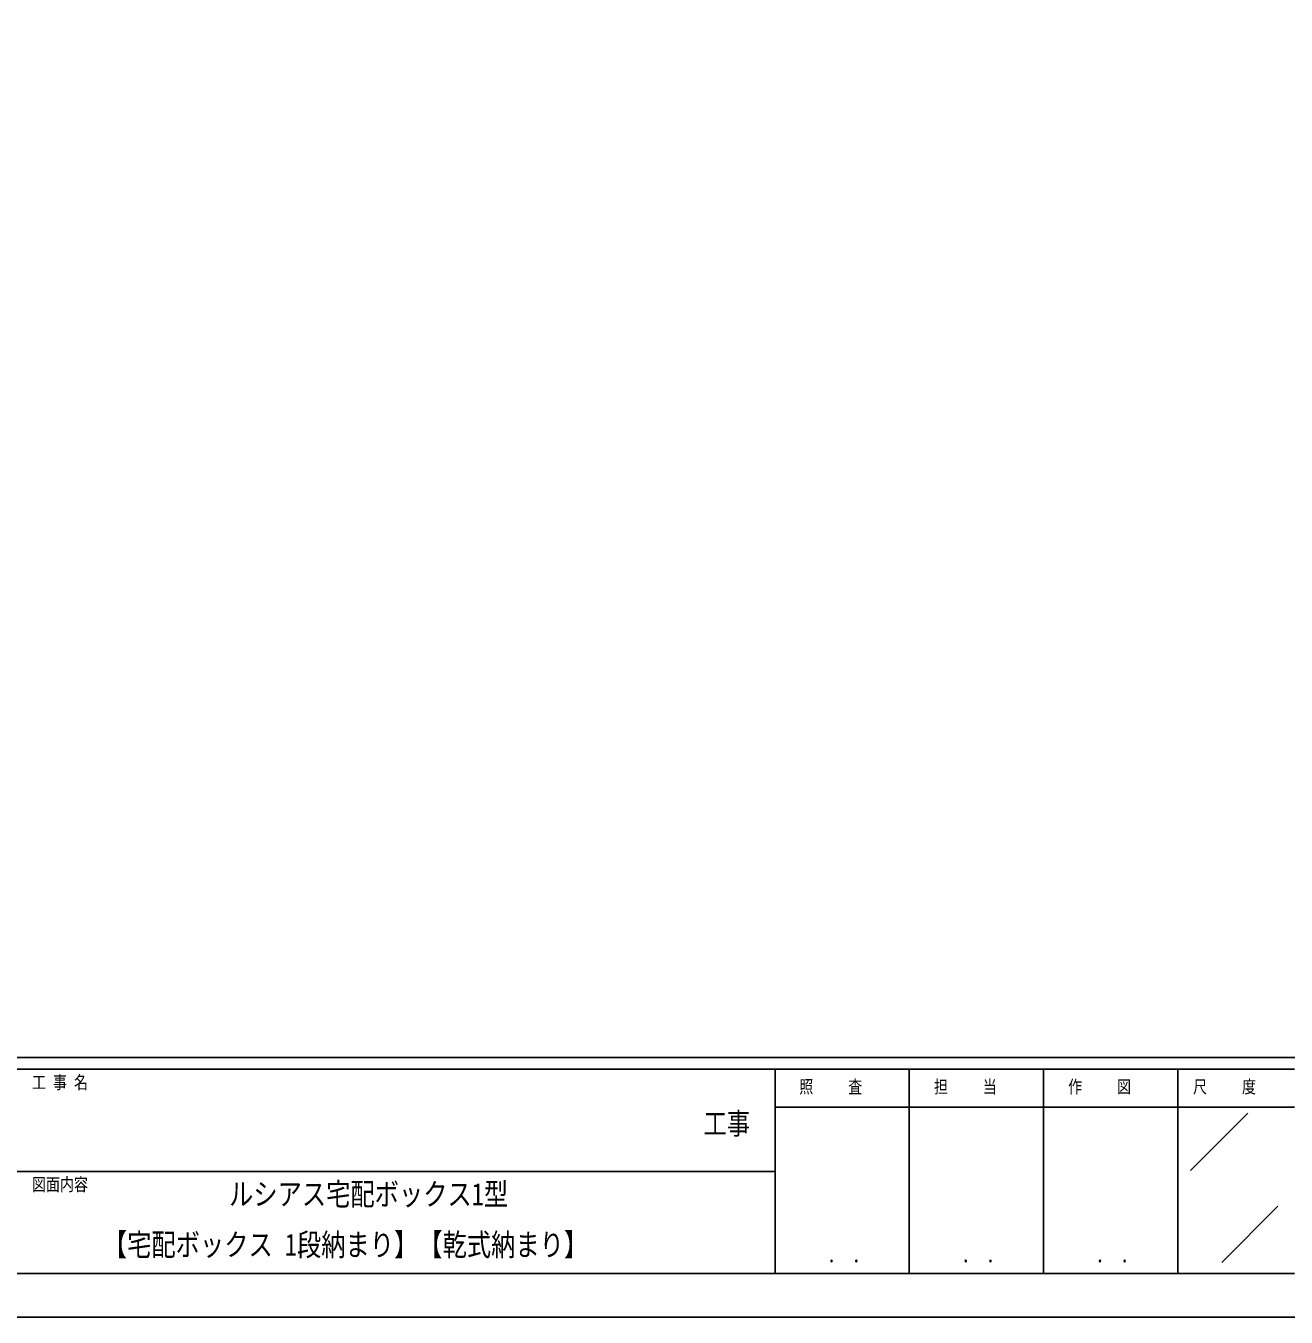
# Model space of a CAD drawing. Units: millimetres, scale not verified. Extents: x -2102 to 2102, y -1485 to 1485.
# Drawn here: x 5 to 1085, y -1485 to -378 of the extents above; entities that cross this region are included whole.
import ezdxf
from ezdxf.enums import TextEntityAlignment as Align

# ---------------------------------------------------------------- set-up
doc = ezdxf.new("R2010")
doc.units = ezdxf.units.MM
doc.header["$LTSCALE"] = 8
doc.layers.add('0-1_USER1', color=3, linetype='Continuous')
doc.layers.add('0-6_YKK_ZWAK', color=7, linetype='Continuous')
doc.styles.add('ＭＳ ゴシック', font='')
doc.styles.get('ＭＳ ゴシック').set_extended_font_data('MS Gothic')

msp = doc.modelspace()

# ---------------------------------------------------------------- linework, layer by layer
at = {"layer": '0-6_YKK_ZWAK'}
for p, q in [((1947.51, -1262.5), (-1952.49, -1262.5)), ((647.51, -1272.5), (-2.49, -1272.5)), ((762.51, -1272.5), (762.51, -1447.5)), ((877.51, -1272.5), (877.51, -1447.5)), ((992.51, -1272.5), (992.51, -1447.5)), ((1092.51, -1272.5), (992.51, -1272.5)), ((992.51, -1305), (647.51, -1305)), ((992.51, -1305), (1092.51, -1305)), ((1003.552, -1359.146), (1052.519, -1310.179)), ((-2.49, -1360), (647.51, -1360)), ((1030.336, -1437.994), (1078.446, -1389.884)), ((-2.49, -1447.5), (647.51, -1447.5)), ((647.51, -1447.5), (992.51, -1447.5)), ((992.51, -1447.5), (1092.51, -1447.5))]:
    msp.add_line(p, q, dxfattribs=at)
msp.add_lwpolyline([(-2102.5, -1485), (2102.5, -1485), (2102.5, 1485), (-2102.5, 1485)], close=True, dxfattribs=at)
msp.add_lwpolyline([(992.51, -1272.5), (647.51, -1272.5), (647.51, -1447.5)], dxfattribs=at)

# ---------------------------------------------------------------- texts
at = {"layer": '0-1_USER1', "style": 'ＭＳ ゴシック', "width": 0.8}
for s, p in [('ルシアス宅配ボックス1型', (179.555, -1394.764)), ('【宅配ボックス 1段納まり】【乾式納まり】', (71.395, -1438.098))]:
    msp.add_text(s, height=19.06, dxfattribs=at).set_placement(p, align=Align.BOTTOM_LEFT)
at = {"layer": '0-6_YKK_ZWAK', "style": 'ＭＳ ゴシック', "width": 0.8}
for s, height, p in [('工 事 名', 11, (10.635, -1292.5)), ('照     査', 11, (668.21, -1296.25)), ('担     当', 11, (783.61, -1296.25)), ('作     図', 11, (898.61, -1296.25)), ('尺     度', 11, (1005.71, -1296.25)), ('工事', 18.33, (586.167, -1333.733)), ('図面内容', 11, (10.635, -1380)), ('． ．', 12.96, (692.5, -1442.176)), ('． ．', 12.96, (807.5, -1442.176)), ('． ．', 12.96, (922.5, -1442.176))]:
    msp.add_text(s, height=height, dxfattribs=at).set_placement(p, align=Align.BOTTOM_LEFT)

doc.saveas('drawing.dxf')
